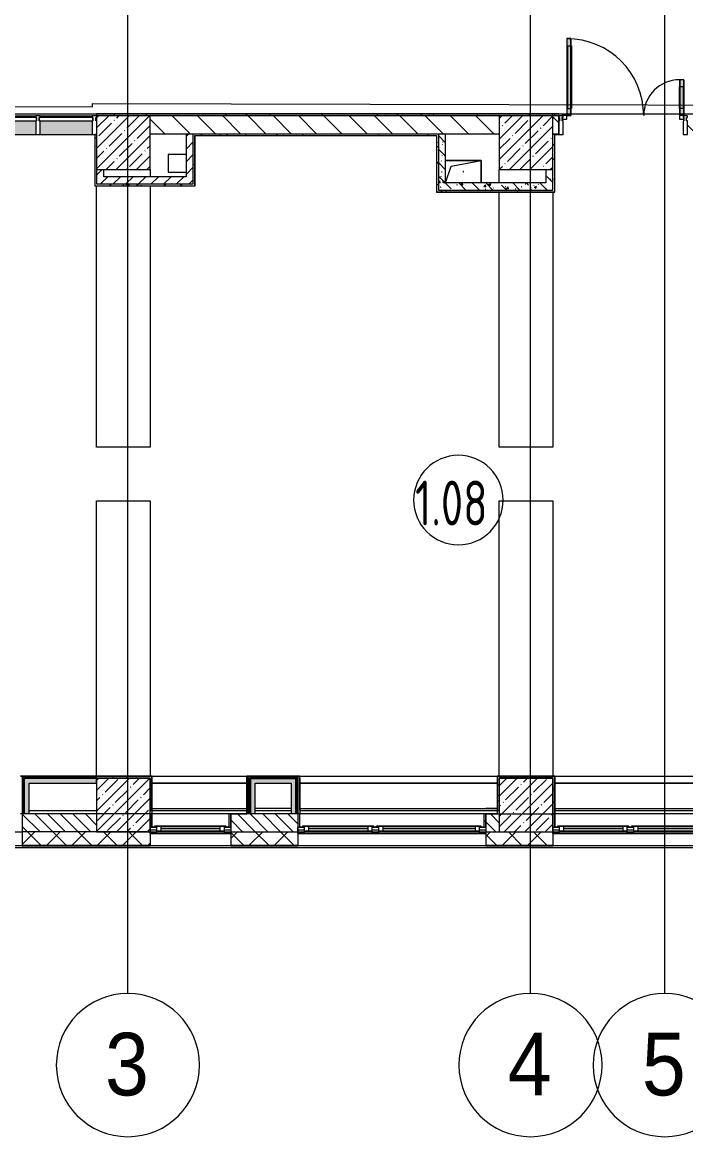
# Model space of a CAD drawing. Header units: millimetres. Extents: x -1113 to 415037, y -3642 to 354837.
# Drawn here: x 6895 to 14310, y -3642 to 8810 of the extents above; entities that cross this region are included whole.
import ezdxf

# ---------------------------------------------------------------- set-up
doc = ezdxf.new("R2010")
doc.units = ezdxf.units.MM
for name, color, linetype, lineweight in [('A-AREA-BNDY', 7, 'Continuous', 5), ('A-AREA-IDEN', 7, 'Continuous', 9), ('A-DETL-GENF', 7, 'Continuous', 9), ('A-FLOR', 7, 'Continuous', 9), ('A-GENM', 7, 'Continuous', 9), ('A-GLAZ', 7, 'Continuous', 9), ('A-GLAZ-1', 7, 'Continuous', 5), ('A-GLAZ-CURT', 7, 'Continuous', 9), ('A-GLAZ-CURT-2', 7, 'Continuous', 20), ('A-GLAZ-CWMG', 7, 'Continuous', 9), ('A-GLAZ-CWMG-1', 7, 'Continuous', 20), ('A-WALL', 7, 'Continuous', 5), ('I-WALL', 7, 'Continuous', 5), ('S-COLS', 7, 'Continuous', 9), ('S-COLS-1', 7, 'Continuous', 5), ('Оси', 7, 'Continuous', 9), ('Оси-1', 7, 'Continuous', 20)]:
    doc.layers.add(name, color=color, linetype=linetype, lineweight=lineweight)
for name, color, linetype, lineweight, true_color in [('A-DOOR-1', 7, 'Continuous', 5, 0xc0c0c0), ('A-WALL-1', 9, 'Continuous', 5, 0x808080), ('A-WALL-FNSH-1', 9, 'Continuous', 5, 0x808080)]:
    doc.layers.add(name, color=color, linetype=linetype, lineweight=lineweight, true_color=true_color)
doc.layers.add('A-FLOR-PATT-1', color=7, linetype='Continuous', lineweight=9, true_color=0xeef6ff, transparency=0.5)
doc.styles.add('Arial', font='arial.ttf', dxfattribs={"width": 0.9, "height": 700})
doc.styles.add('СПДС', font='ГОСТ тип А.ttf', dxfattribs={"width": 0.9})
pattern_1 = [(45, (64.7, -136.06), (-70.7107, 70.7107), [])]
pattern_2 = [(45, (64.7, -136.06), (-114.0493, 114.0493), []), (45, (178.75, -136.06), (-114.0493, 114.0493), [201.612, -40.322, 6.706, -33.617])]
pattern_3 = [(135, (64.7, -136.06), (-141.4214, -141.4214), [])]
pattern_4 = [(135, (64.7, -136.06), (-150.8683, -150.8683), [213.36, -35.56, 7.112, -35.56]), (135, (64.7, 14.71), (-150.8683, -150.8683), []), (50, (64.7, -136.06), (255.0577, -22.3145), [26.67, -293.37]), (355, (64.7, -136.06), (-49.3404, 267.479), [21.336, -234.696]), (100.451, (85.96, -137.92), (205.7195, 245.1636), [22.666, -249.326]), (46.184, (64.7, -64.94), (379.511, -58.86), [40.005, -440.055]), (96.636, (96.33, -69.85), (332.363, 346.399), [33.999, -373.989]), (351.184, (64.7, -64.94), (332.367, 346.395), [32.004, -352.044]), (21, (100.26, -82.72), (212.2602, -143.171), [26.67, -293.37]), (326, (100.26, -82.72), (86.5224, 257.8632), [21.336, -234.696]), (71.451, (117.95, -94.65), (298.784, 114.69), [22.666, -249.326]), (37.5, (64.7, -136.06), (4.32385, 118.3775), [6.706, -225.146, 6.706, -231.546, -235.585]), (37.5, (64.7, -136.06), (4.32385, 118.3775), [-470.103, 6.706, -228.879]), (7.5, (64.7, -136.06), (93.5476, 140.2533), [6.706, -129.134, 6.706, -219.812, -89.789]), (7.5, (64.7, -136.06), (93.5476, 140.2533), [-362.356, 6.706, -83.083]), (327.5, (-14.6, -136.06), (189.82734, -8.0202), [6.706, -82.194, 6.706, -270.662, -368.046]), (327.5, (-14.6, -136.06), (189.82734, -8.0202), [-366.268, 6.706, -361.34]), (317.5, (-50.16, -136.06), (207.3811, 35.5976), [6.706, -108.864, 6.706, -177.495, -261.366]), (317.5, (-50.16, -136.06), (207.3811, 35.5976), [-299.771, 6.706, -254.66])]
pattern_5 = [(0, (64.7, -136.06), (243.84, 60.96), [20.117, -162.763, 20.117, -162.763, -975.36]), (0, (64.7, -136.06), (243.84, 60.96), [-365.76, 20.117, -345.643, 20.117, -162.763, -426.72]), (0, (64.7, -136.06), (243.84, 60.96), [-914.4, 20.117, -101.803, 20.117, -284.683]), (120, (156.14, -105.58), (-174.7129, 180.69163), [20.117, -162.763, 20.117, -162.763, -975.36]), (120, (156.14, -105.58), (-174.7129, 180.69163), [-365.76, 20.117, -345.643, 20.117, -162.763, -426.72]), (120, (156.14, -105.58), (-174.7129, 180.69163), [-914.4, 20.117, -101.803, 20.117, -284.683]), (240, (186.62, 16.34), (-69.1271, -241.65163), [20.117, -162.763, 20.117, -162.763, -975.36]), (240, (186.62, 16.34), (-69.1271, -241.65163), [-365.76, 20.117, -345.643, 20.117, -162.763, -426.72]), (240, (186.62, 16.34), (-69.1271, -241.65163), [-914.4, 20.117, -101.803, 20.117, -284.683])]
pattern_6 = [(45, (64.7, -136.06), (-212.132, 212.132), []), (135, (64.7, -136.06), (-212.132, -212.132), [])]

# ---------------------------------------------------------------- blocks, each defined once
blk = doc.blocks.new('120_Окно_СКБ_1Ст - 120_Окно_СКБ_1Ст 900х2500_h_-22445987-Объем проектирования 1 этажа')
at = {"layer": 'A-GLAZ'}
for p, q in [((-450, -127), (-450, -57)), ((-450, -57), (-380, -57)), ((-380, -57), (-380, -127)), ((380, -87), (-380, -87)), ((-380, -87), (-380, -127)), ((-330, -137), (-330, -87)), ((330, -137), (330, -87)), ((380, -127), (380, -57)), ((380, -57), (450, -57)), ((380, -127), (380, -87)), ((450, -57), (450, -127)), ((-380, -127), (-450, -127)), ((-380, -127), (-400, -127)), ((-400, -127), (-400, -137)), ((-400, -137), (400, -137)), ((400, -137), (-400, -137)), ((450, -127), (380, -127)), ((400, -127), (380, -127)), ((400, -137), (400, -127))]:
    blk.add_line(p, q, dxfattribs=at)
at = {"layer": 'A-GLAZ-1'}
for p, q in [((450, -57), (-450, -57)), ((-330, -107), (330, -107)), ((330, -117), (-330, -117)), ((-430, -127), (-400, -127)), ((400, -127), (430, -127))]:
    blk.add_line(p, q, dxfattribs=at)
blk = doc.blocks.new('120_Окно_СКБ_2Ст - 120_Окно_СКБ_2Ст 2100х2500 _мал створка справа_-22445857-Объем проектирования 1 этажа')
at = {"layer": 'A-GLAZ'}
for p, q in [((-1050, -127), (-1050, -57)), ((-1050, -57), (-980, -57)), ((-980, -57), (-980, -127)), ((150, -87), (-980, -87)), ((-980, -87), (-980, -127)), ((-930, -137), (-930, -87)), ((100, -137), (100, -87)), ((150, -127), (150, -57)), ((150, -57), (220, -57)), ((150, -127), (150, -87)), ((220, -57), (220, -127)), ((980, -87), (220, -87)), ((220, -87), (220, -127)), ((270, -137), (270, -87)), ((930, -137), (930, -87)), ((980, -127), (980, -57)), ((980, -57), (1050, -57)), ((980, -127), (980, -87)), ((1050, -57), (1050, -127)), ((-980, -127), (-1050, -127)), ((-980, -127), (-1000, -127)), ((-1000, -127), (-1000, -137)), ((-1000, -137), (170, -137)), ((170, -137), (-1000, -137)), ((220, -127), (150, -127)), ((170, -127), (150, -127)), ((170, -137), (170, -127)), ((220, -127), (200, -127)), ((200, -127), (200, -137)), ((200, -137), (1000, -137)), ((1000, -137), (200, -137)), ((1050, -127), (980, -127)), ((1000, -127), (980, -127)), ((1000, -137), (1000, -127))]:
    blk.add_line(p, q, dxfattribs=at)
at = {"layer": 'A-GLAZ-1'}
for p, q in [((1050, -57), (-1050, -57)), ((-930, -107), (100, -107)), ((100, -117), (-930, -117)), ((270, -107), (930, -107)), ((930, -117), (270, -117)), ((-1030, -127), (-1000, -127)), ((170, -127), (200, -127)), ((1000, -127), (1030, -127))]:
    blk.add_line(p, q, dxfattribs=at)
blk = doc.blocks.new('120_Окно_СКБ_2Ст - 120_Окно_СКБ_2Ст 2100х2500 _мал створка справа_-V24-Объем проектирования 1 этажа')
at = {"layer": 'A-GLAZ'}
for p, q in [((-1050, -127), (-1050, -57)), ((-1050, -57), (-980, -57)), ((-980, -57), (-980, -127)), ((150, -87), (-980, -87)), ((-980, -87), (-980, -127)), ((-930, -137), (-930, -87)), ((100, -137), (100, -87)), ((150, -127), (150, -57)), ((150, -57), (220, -57)), ((150, -127), (150, -87)), ((220, -57), (220, -127)), ((980, -87), (220, -87)), ((220, -87), (220, -127)), ((270, -137), (270, -87)), ((930, -137), (930, -87)), ((980, -127), (980, -57)), ((980, -57), (1050, -57)), ((980, -127), (980, -87)), ((1050, -57), (1050, -127)), ((-980, -127), (-1050, -127)), ((-980, -127), (-1000, -127)), ((-1000, -127), (-1000, -137)), ((-1000, -137), (170, -137)), ((170, -137), (-1000, -137)), ((220, -127), (150, -127)), ((170, -127), (150, -127)), ((170, -137), (170, -127)), ((220, -127), (200, -127)), ((200, -127), (200, -137)), ((200, -137), (1000, -137)), ((1000, -137), (200, -137)), ((1050, -127), (980, -127)), ((1000, -127), (980, -127)), ((1000, -137), (1000, -127))]:
    blk.add_line(p, q, dxfattribs=at)
at = {"layer": 'A-GLAZ-1'}
for p, q in [((1050, -57), (-1050, -57)), ((-930, -107), (100, -107)), ((100, -117), (-930, -117)), ((270, -107), (930, -107)), ((930, -117), (270, -117)), ((-1030, -127), (-1000, -127)), ((170, -127), (200, -127)), ((1000, -127), (1030, -127))]:
    blk.add_line(p, q, dxfattribs=at)
blk = doc.blocks.new('BSC_Колонна _Прямоугольная - 600х600-V165-Объем проектирования 1 этажа')
at = {"layer": 'S-COLS-1'}
h = blk.add_hatch(dxfattribs=at)
h.set_pattern_fill('FP_158', color=256, style=0, pattern_type=2)
h.set_pattern_definition([(45, (-7960, -7600), (-114.0493, 114.0493), []), (45, (-7845.95, -7600), (-114.0493, 114.0493), [201.613, -40.323, 6.706, -33.617])])
h.paths.add_polyline_path([(300, -300), (300, 300), (-300, 300), (-300, -300), (88, -300)])
for p, q in [((300, 300), (-300, 300)), ((-300, 300), (-300, -300)), ((300, -300), (300, 300)), ((-300, -300), (300, -300))]:
    blk.add_line(p, q, dxfattribs=at)
blk = doc.blocks.new('GM_Отверстие прямоугольное _в плите_ - Отверстие-V174-Объем проектирования 1 этажа')
at = {"layer": 'A-GENM'}
for p, q in [((-200, 125), (200, 125)), ((200, 125), (-200, 125)), ((-138, 62), (200, 125)), ((200, 125), (200, -125)), ((200, -125), (200, 125)), ((-200, -125), (-138, 62))]:
    blk.add_line(p, q, dxfattribs=at)
for start, end in [(360, 180), (180, 360)]:
    blk.add_arc((0, 0), 2.5, start, end, dxfattribs=at)
blk = doc.blocks.new('BSC_Колонна _Прямоугольная - 600х600-20441433-Объем проектирования 1 этажа')
at = {"layer": 'S-COLS-1'}
h = blk.add_hatch(dxfattribs=at)
h.set_pattern_fill('FP_175', color=256, style=0, pattern_type=2)
h.set_pattern_definition([(45, (-12460, -7600), (-114.0493, 114.0493), []), (45, (-12345.95, -7600), (-114.0493, 114.0493), [201.612, -40.322, 6.706, -33.617])])
h.paths.add_polyline_path([(300, -300), (300, 300), (-300, 300), (-300, -300)])
for p, q in [((300, 300), (-300, 300)), ((-300, 300), (-300, -300)), ((300, -300), (300, 300)), ((-300, -300), (300, -300))]:
    blk.add_line(p, q, dxfattribs=at)
blk = doc.blocks.new('Системная панель - Стекло - 40мм-31924845-Объем проектирования 1 этажа')
at = {"layer": 'A-GLAZ-CURT-2'}
for p, q in [((300, 40), (-300, 40)), ((-300, 40), (-300, 0)), ((-300, 0), (300, 0)), ((300, 0), (300, 40))]:
    blk.add_line(p, q, dxfattribs=at)
blk = doc.blocks.new('Прямоугольный импост - Импост структурный с накладкой - 190мм-31923628-Объем проектирования 1 этажа')
at = {"layer": 'A-GLAZ-CWMG'}
for points in [[(7610, 7883), (7610, 7900), (7030, 7900), (7030, 7883)], [(7610, 7693), (7610, 7843), (7030, 7843), (7030, 7693)]]:
    blk.add_hatch(color=256, dxfattribs=at).paths.add_polyline_path(points)
for p, q in [((7030, 7900), (7610, 7900)), ((7030, 7693), (7610, 7693))]:
    blk.add_line(p, q, dxfattribs=at)
blk = doc.blocks.new('Прямоугольный импост - Импост структурный с накладкой - 190мм-32633541-Объем проектирования 1 этажа')
at = {"layer": 'A-GLAZ-CWMG-1'}
for p, q in [((0, 17), (-50, 17)), ((-50, 17), (-50, 0)), ((-50, 0), (-40, 0)), ((-40, 0), (-40, -40)), ((-10, -40), (-10, 0)), ((-10, 0), (0, 0)), ((-40, -40), (-50, -40)), ((-50, -40), (-50, -190)), ((0, -40), (-10, -40)), ((-50, -190), (0, -190))]:
    blk.add_line(p, q, dxfattribs=at)
blk = doc.blocks.new('Системная панель - Стекло - 40мм-31924851-Объем проектирования 1 этажа')
at = {"layer": 'A-GLAZ-CURT-2'}
for p, q in [((297.5, 40), (-297.5, 40)), ((-297.5, 40), (-297.5, 0)), ((-297.5, 0), (297.5, 0)), ((297.5, 0), (297.5, 40))]:
    blk.add_line(p, q, dxfattribs=at)
blk = doc.blocks.new('Прямоугольный импост - Импост структурный с накладкой - 190мм-31923825-Объем проектирования 1 этажа')
at = {"layer": 'A-GLAZ-CWMG'}
for points in [[(6405, 7883), (6980, 7883), (6980, 7900), (6405, 7900)], [(6810, 7693), (6980, 7693), (6980, 7843), (6405, 7843), (6405, 7693)]]:
    blk.add_hatch(color=256, dxfattribs=at).paths.add_polyline_path(points)
for p, q in [((6405, 7900), (6980, 7900)), ((6405, 7693), (6980, 7693))]:
    blk.add_line(p, q, dxfattribs=at)
blk = doc.blocks.new('Прямоугольный импост - Импост структурный с накладкой - 190мм-31924844-Объем проектирования 1 этажа')
at = {"layer": 'A-GLAZ-CWMG-1'}
for p, q in [((-25, 0), (-25, 17)), ((-25, 17), (25, 17)), ((-15, 0), (-25, 0)), ((-15, -40), (-15, 0)), ((25, 0), (15, 0)), ((15, 0), (15, -40)), ((25, 17), (25, 0)), ((-25, -190), (-25, -40)), ((-25, -40), (-15, -40)), ((15, -40), (25, -40)), ((25, -40), (25, -190)), ((25, -190), (-25, -190))]:
    blk.add_line(p, q, dxfattribs=at)
blk = doc.blocks.new('Прямоугольный импост - Импост структурный с накладкой - 190мм-32633035-Объем проектирования 1 этажа')
at = {"layer": 'A-GLAZ-CWMG-1'}
for p, q in [((-50, 40), (-50, 190)), ((-50, 190), (0, 190)), ((0, 190), (0, 40)), ((-40, 40), (-50, 40)), ((-50, -17), (-50, 0)), ((-50, 0), (-40, 0)), ((-40, 0), (-40, 40)), ((-10, 40), (-10, 0)), ((0, 40), (-10, 40)), ((-10, 0), (0, 0)), ((0, 0), (0, -17)), ((0, -17), (-50, -17))]:
    blk.add_line(p, q, dxfattribs=at)
blk = doc.blocks.new('Дверь_Витражная_остекление_ - ВВ-6 остекление-32633143-Объем проектирования 1 этажа')
at = {"layer": 'A-DETL-GENF'}
for p, q in [((-630, 880), (-585, 880)), ((-630, 880), (-630, 20)), ((-585, 880), (-630, 880)), ((-630, 880), (-630, 20)), ((-585, 880), (-585, 20)), ((-585, 20), (-585, 880)), ((-630, 800), (-585, 800)), ((-620, 800), (-620, 100)), ((-576, 800), (-576, 100)), ((680, 420), (635, 420)), ((635, 420), (635, 20)), ((680, 420), (635, 420)), ((635, 420), (635, 20)), ((680, 420), (680, 20)), ((680, 20), (680, 420)), ((626, 340), (626, 100)), ((680, 340), (635, 340)), ((670, 340), (670, 100)), ((-630, 100), (-585, 100)), ((-585, 20), (-630, 20)), ((-630, 20), (-585, 20)), ((680, 100), (635, 100))]:
    blk.add_line(p, q, dxfattribs=at)
at = {"layer": 'A-DOOR-1'}
for p, q in [((-630, 880), (-630, 20)), ((630, 420), (630, 20)), ((-630, 20), (-680, 20)), ((-680, 20), (-680, -20)), ((-630, -20), (-630, 20)), ((680, 20), (630, 20)), ((630, 20), (630, -20)), ((680, -20), (680, 20)), ((-680, -20), (-630, -20)), ((630, -20), (680, -20))]:
    blk.add_line(p, q, dxfattribs=at)
for centre, radius, start, end in [((-630, 20), 860, 360, 90), ((630, 20), 400, 90, 180)]:
    blk.add_arc(centre, radius, start, end, dxfattribs=at)
blk = doc.blocks.new('Прямоугольный импост - Импост структурный с накладкой - 190мм-33226183-Объем проектирования 1 этажа')
at = {"layer": 'A-GLAZ-CWMG-1'}
for p, q in [((0, 190), (-50, 190)), ((-50, 190), (-50, 40)), ((0, 40), (0, 190)), ((-50, 40), (-40, 40)), ((-40, 0), (-50, 0)), ((-50, 0), (-50, -17)), ((-40, 40), (-40, 0)), ((-10, 0), (-10, 40)), ((-10, 40), (0, 40)), ((0, 0), (-10, 0)), ((0, -17), (0, 0)), ((-50, -17), (0, -17))]:
    blk.add_line(p, q, dxfattribs=at)
blk = doc.blocks.new('Зашивка приборов отопления18 - Зашивка приборов отопления-33281779-Объем проектирования 1 этажа')
at = {"layer": 'A-WALL'}
for p, q in [((12140, 520), (9930, 520)), ((12140, 445), (9930, 445)), ((9930, 445), (12140, 445)), ((12140, 105), (12140, 141)), ((9930, 105), (12140, 105))]:
    blk.add_line(p, q, dxfattribs=at)
blk = doc.blocks.new('Зашивка приборов отопления16 - Зашивка приборов отопления-33282046-Объем проектирования 1 этажа')
at = {"layer": 'A-WALL'}
for p, q in [((10970, 520), (9910, 520)), ((10970, 445), (9910, 445)), ((9910, 445), (10970, 445)), ((9910, 150), (9910, 105)), ((9910, 105), (10970, 105))]:
    blk.add_line(p, q, dxfattribs=at)
blk = doc.blocks.new('Зашивка приборов отопления19 - Зашивка приборов отопления-33282289-Объем проектирования 1 этажа')
at = {"layer": 'A-WALL'}
for p, q in [((12120, 520), (10060, 520)), ((10060, 445), (12120, 445)), ((12120, 445), (10061, 445)), ((10061, 445), (10061, 105)), ((10061, 105), (12120, 105))]:
    blk.add_line(p, q, dxfattribs=at)
blk = doc.blocks.new('Ось сетки - D8-29747960-Объем проектирования 1 этажа')
at = {"layer": 'Оси-1'}
for start, end in [(360, 180), (180, 360)]:
    blk.add_arc((0, 0), 4, start, end, dxfattribs=at)
blk = doc.blocks.new('Марка_Помещения - Номер-25198446-Объем проектирования 1 этажа')
at = {"layer": 'A-AREA-IDEN'}
for start, end in [(360, 180), (180, 360)]:
    blk.add_arc((0, 0), 2.5, start, end, dxfattribs=at)

msp = doc.modelspace()

# ---------------------------------------------------------------- hatches: boundary and pattern name
at = {"layer": 'A-FLOR-PATT-1'}
h = msp.add_hatch(color=256, dxfattribs=at)
h.paths.add_polyline_path([(12980, 7784), (13025, 7784), (13025, 8627), (12980, 8627), (12980, 8277)])
h.paths.add_polyline_path([(14245, 7784), (14290, 7784), (14290, 8167), (14245, 8167), (14245, 7807)])
h.paths.add_polyline_path([(6430, 7784), (6430, 8677), (6385, 8677), (6385, 7784)])
h.paths.add_polyline_path([(4610, 7784), (4655, 7784), (4655, 8657), (4610, 8657), (4610, 7836)])
h.paths.add_polyline_path([(20125, 8914), (20125, 8949), (19268, 8949), (19268, 8945), (20118, 8945), (20118, 8914)])
h.paths.add_polyline_path([(20118, 10679), (20125, 10679), (20125, 10714), (20118, 10714)])
h = msp.add_hatch(color=256, dxfattribs=at)
h.paths.add_polyline_path([(4655, 7757), (4655, 7784), (4610, 7784), (4610, 7764), (4620, 7764), (4620, 7757)])
h.paths.add_polyline_path([(14245, 7767), (14290, 7767), (14290, 7784), (14245, 7784)])
h.paths.add_polyline_path([(12980, 7767), (13025, 7767), (13025, 7784), (12980, 7784)])
at = {"layer": 'A-WALL'}
h = msp.add_hatch(dxfattribs=at)
h.set_pattern_fill('FP_2', color=256, style=0, pattern_type=2)
h.set_pattern_definition([(135, (64.7, -136.06), (-70.71068, -70.71068), [])])
h.paths.add_polyline_path([(7725, -236), (7725, -36), (6895, -36), (6895, -236)])
h.paths.add_polyline_path([(19425, -236), (20775, -236), (20775, -36), (19425, -36), (19425, -216)])
h.paths.add_polyline_path([(14925, -236), (15675, -236), (15675, -36), (14925, -36), (14925, -216)])
h.paths.add_polyline_path([(16575, -236), (16725, -236), (16725, -36), (16575, -36), (16575, -234)])
h.paths.add_polyline_path([(21675, -236), (21975, -236), (21975, -36), (21675, -36), (21675, -216)])
h.paths.add_polyline_path([(9975, -236), (9975, -36), (9224, -36), (9224, -236), (9424, -236)])
h.paths.add_polyline_path([(22575, -236), (22700, -236), (22700, -36), (22575, -36), (22575, -216)])
h.paths.add_polyline_path([(12120, -236), (12225, -236), (12225, -36), (12075, -36), (12075, -236)])
h.paths.add_polyline_path([(27375, -236), (28374, -236), (28374, -36), (27375, -36), (27375, -216)])
h.paths.add_polyline_path([(26475, -236), (26475, -36), (26225, -36), (26225, -236)])
h.paths.add_polyline_path([(25500, -236), (25625, -236), (25625, -36), (25500, -36), (25500, -216)])
h = msp.add_hatch(dxfattribs=at)
h.set_pattern_fill('FP_24', color=256, style=0, pattern_type=2)
h.set_pattern_definition([(45, (64.7, -136.06), (-141.42136, 141.42136), []), (135, (64.7, -136.06), (-141.42136, -141.42136), [])])
h.paths.add_polyline_path([(75757, -386), (75765, -386), (75765, -236), (74045, -236), (74045, -386), (75545, -386)])
h.paths.add_polyline_path([(70725, -386), (70725, -236), (67125, -236), (67125, -386), (69886, -386)])
h.paths.add_polyline_path([(72301, -386), (72345, -386), (72345, -236), (71625, -238), (71625, -386), (72145, -386)])
h.paths.add_polyline_path([(65225, -386), (66225, -386), (66225, -236), (65225, -236), (65225, -254)])
h.paths.add_polyline_path([(63775, -386), (64325, -386), (64325, -236), (63775, -236), (63775, -257)])
h.paths.add_polyline_path([(60975, -386), (61675, -386), (61675, -236), (60975, -236), (60975, -264)])
h.paths.add_polyline_path([(60075, -386), (60075, -236), (59325, -236), (59325, -386)])
h.paths.add_polyline_path([(57225, -386), (57225, -236), (56475, -236), (56475, -386)])
h.paths.add_polyline_path([(53375, -386), (53375, -236), (51936, -236), (51936, -386)])
h.paths.add_polyline_path([(49836, -386), (49836, -236), (49125, -236), (49125, -386), (49255, -386)])
h.paths.add_polyline_path([(48225, -386), (48225, -236), (47475, -236), (47475, -386)])
h.paths.add_polyline_path([(44375, -386), (44375, -236), (42802, -236), (42802, -386)])
h.paths.add_polyline_path([(38940, -386), (39105, -386), (39105, -236), (38055, -236), (38055, -386)])
h.paths.add_polyline_path([(40702, -386), (40702, -236), (40005, -236), (40005, -386)])
h.paths.add_polyline_path([(36877, -386), (37155, -386), (37155, -236), (36035, -236), (36035, -386)])
h.paths.add_polyline_path([(33935, -386), (33935, -236), (33075, -236), (33075, -386)])
h.paths.add_polyline_path([(30275, -386), (30275, -236), (29274, -236), (29274, -386)])
h.paths.add_polyline_path([(28374, -386), (28374, -236), (27375, -236), (27375, -386)])
h.paths.add_polyline_path([(26475, -386), (26475, -236), (25500, -236), (25500, -386)])
h.paths.add_polyline_path([(22700, -386), (22700, -236), (21675, -236), (21675, -386)])
h.paths.add_polyline_path([(19425, -386), (20775, -386), (20775, -236), (19425, -236), (19425, -368)])
h.paths.add_polyline_path([(17325, -386), (17325, -236), (16575, -236), (16575, -386)])
h.paths.add_polyline_path([(14925, -386), (15675, -386), (15675, -236), (14925, -236), (14925, -379)])
h.paths.add_polyline_path([(12120, -386), (12825, -384), (12825, -236), (12075, -236), (12075, -386)])
h.paths.add_polyline_path([(7994, -386), (8324, -386), (8324, -236), (6895, -236), (6895, -386), (7725, -386)])
h.paths.add_polyline_path([(9224, -386), (9975, -386), (9975, -236), (9224, -236), (9224, -254)])
h.paths.add_polyline_path([(175, -386), (3795, -386), (3795, -236), (-195, -236), (-195, -386), (-45, -386)])
at = {"layer": 'I-WALL'}
h = msp.add_hatch(dxfattribs=at)
h.set_pattern_fill('FP_191', color=256, style=0, pattern_type=2)
h.set_pattern_definition(pattern_5)
h.paths.add_polyline_path([(12825, 7764), (12825, 7784), (7725, 7784), (7725, 7764), (12325, 7764)])
h = msp.add_hatch(dxfattribs=at)
h.set_pattern_fill('FP_23', color=256, style=0, pattern_type=2)
h.set_pattern_definition(pattern_3)
h.paths.add_polyline_path([(8805, 7564), (12225, 7564), (12225, 7764), (8325, 7764), (8325, 7564), (8784, 7564)])
h = msp.add_hatch(dxfattribs=at)
h.set_pattern_fill('FP_23', color=256, style=0, pattern_type=2)
h.set_pattern_definition(pattern_3)
h.paths.add_polyline_path([(16195, 7564), (16725, 7564), (16725, 7764), (15895, 7764), (15895, 7564), (16175, 7564)])
h.paths.add_polyline_path([(14615, 7564), (14795, 7564), (14795, 7764), (14330, 7764), (14330, 7564), (14595, 7564)])
h.paths.add_polyline_path([(12890, 7564), (12890, 7764), (12825, 7764), (12825, 7564), (12845, 7564)])
h = msp.add_hatch(dxfattribs=at)
h.set_pattern_fill('FP_191', color=256, style=0, pattern_type=2)
h.set_pattern_definition(pattern_5)
h.paths.add_polyline_path([(7705, 7004), (7725, 7004), (7725, 7557), (7705, 7557), (7705, 7004)])
h = msp.add_hatch(dxfattribs=at)
h.set_pattern_fill('FP_22', color=256, style=0, pattern_type=2)
h.set_pattern_definition(pattern_1)
h.paths.add_polyline_path([(8805, 7004), (8805, 7564), (8725, 7564), (8725, 7004)])
h = msp.add_hatch(dxfattribs=at)
h.set_pattern_fill('FP_191', color=256, style=0, pattern_type=2)
h.set_pattern_definition(pattern_5)
h.paths.add_polyline_path([(11545, 7564), (11525, 7544), (11545, 7544)])
h.paths.add_polyline_path([(10057, 7544), (11525, 7545), (11545, 7564), (8805, 7564), (8805, 7544), (8962, 7544)])
h = msp.add_hatch(dxfattribs=at)
h.set_pattern_fill('FP_191', color=256, style=0, pattern_type=2)
h.set_pattern_definition(pattern_5)
h.paths.add_polyline_path([(8805, 6984), (8825, 6984), (8825, 7543), (8805, 7543), (8805, 6997)])
h = msp.add_hatch(dxfattribs=at)
h.set_pattern_fill('FP_191', color=256, style=0, pattern_type=2)
h.set_pattern_definition(pattern_5)
h.paths.add_polyline_path([(11525, 6914), (11545, 6914), (11545, 7544), (11525, 7544), (11525, 6934)])
h = msp.add_hatch(dxfattribs=at)
h.set_pattern_fill('FP_41', color=256, style=0, pattern_type=2)
h.set_pattern_definition(pattern_4)
h.paths.add_polyline_path([(11625, 7014), (11625, 7564), (11545, 7564), (11545, 7014)])
h = msp.add_hatch(dxfattribs=at)
h.set_pattern_fill('FP_191', color=256, style=0, pattern_type=2)
h.set_pattern_definition(pattern_5)
h.paths.add_polyline_path([(12845, 6934), (12845, 7557), (12825, 7557), (12825, 6934), (12833, 6934)])
h = msp.add_hatch(dxfattribs=at)
h.set_pattern_fill('FP_22', color=256, style=0, pattern_type=2)
h.set_pattern_definition(pattern_1)
h.paths.add_polyline_path([(7725, 7084), (7805, 7084), (7805, 7164), (7725, 7164), (7725, 7134)])
h = msp.add_hatch(dxfattribs=at)
h.set_pattern_fill('FP_41', color=256, style=0, pattern_type=2)
h.set_pattern_definition(pattern_4)
h.paths.add_polyline_path([(12745, 6934), (12825, 6934), (12825, 7164), (12745, 7164), (12745, 7014)])
h = msp.add_hatch(dxfattribs=at)
h.set_pattern_fill('FP_191', color=256, style=0, pattern_type=2)
h.set_pattern_definition(pattern_5)
h.paths.add_polyline_path([(8725, 6984), (8805, 6984), (8805, 7004), (7705, 7004), (7705, 6984), (8621, 6984)])
h = msp.add_hatch(dxfattribs=at)
h.set_pattern_fill('FP_22', color=256, style=0, pattern_type=2)
h.set_pattern_definition(pattern_1)
h.paths.add_polyline_path([(8635, 7004), (8725, 7004), (8725, 7084), (7725, 7084), (7725, 7004), (8634, 7004)])
h = msp.add_hatch(dxfattribs=at)
h.set_pattern_fill('FP_41', color=256, style=0, pattern_type=2)
h.set_pattern_definition(pattern_4)
h.paths.add_polyline_path([(12745, 6934), (12745, 7014), (11545, 7014), (11545, 6934), (12269, 6934)])
h = msp.add_hatch(dxfattribs=at)
h.set_pattern_fill('FP_191', color=256, style=0, pattern_type=2)
h.set_pattern_definition(pattern_5)
h.paths.add_polyline_path([(12745, 6914), (12845, 6914), (12845, 6934), (11545, 6934), (11545, 6914), (12273, 6914)])
h = msp.add_hatch(dxfattribs=at)
h.set_pattern_fill('FP_191', color=256, style=0, pattern_type=2)
h.set_pattern_definition(pattern_5)
h.paths.add_polyline_path([(6875, -36), (6895, -36), (6895, 384), (6875, 384), (6875, -31)])
h = msp.add_hatch(dxfattribs=at)
h.set_pattern_fill('FP_191', color=256, style=0, pattern_type=2)
h.set_pattern_definition(pattern_5)
h.paths.add_polyline_path([(8344, 364), (8344, 384), (6895, 384), (6895, 364), (8325, 364)])
h = msp.add_hatch(dxfattribs=at)
h.set_pattern_fill('FP_191', color=256, style=0, pattern_type=2)
h.set_pattern_definition(pattern_5)
h.paths.add_polyline_path([(9449, 364), (9995, 364), (9995, 384), (9404, 384), (9404, 364), (9424, 364)])
h = msp.add_hatch(dxfattribs=at)
h.set_pattern_fill('FP_191', color=256, style=0, pattern_type=2)
h.set_pattern_definition(pattern_5)
h.paths.add_polyline_path([(12205, 5), (12225, 5), (12225, 384), (12205, 384), (12205, 24)])
h = msp.add_hatch(dxfattribs=at)
h.set_pattern_fill('FP_191', color=256, style=0, pattern_type=2)
h.set_pattern_definition(pattern_5)
h.paths.add_polyline_path([(12225, 364), (12845, 364), (12843, 384), (12225, 384)])
h = msp.add_hatch(dxfattribs=at)
h.set_pattern_fill('FP_192', color=256, style=0, pattern_type=2)
h.set_pattern_definition(pattern_6)
h.paths.add_polyline_path([(6895, -36), (6907, -36), (6907, 364), (6895, 364), (6895, -16)])
h = msp.add_hatch(dxfattribs=at)
h.set_pattern_fill('FP_192', color=256, style=0, pattern_type=2)
h.set_pattern_definition(pattern_6)
h.paths.add_polyline_path([(6907, -36), (6920, -36), (6920, 364), (6907, 364), (6907, -16)])
h = msp.add_hatch(dxfattribs=at)
h.set_pattern_fill('FP_192', color=256, style=0, pattern_type=2)
h.set_pattern_definition(pattern_6)
h.paths.add_polyline_path([(6977, 359), (7725, 359), (7725, 364), (6920, 364), (6920, 359), (6970, 359)])
for points in [[(6963, -36), (6970, -36), (6970, 359), (6920, 359), (6920, -36)], [(7725, 309), (7725, 359), (6970, 359), (6970, 309)], [(9499, 309), (9900, 309), (9900, 359), (9449, 359), (9449, 309)], [(9499, -36), (9499, 309), (9449, 309), (9449, -36)], [(9950, -36), (9950, 359), (9900, 359), (9900, -36)]]:
    msp.add_hatch(color=256, dxfattribs=at).paths.add_polyline_path(points)
h = msp.add_hatch(dxfattribs=at)
h.set_pattern_fill('FP_191', color=256, style=0, pattern_type=2)
h.set_pattern_definition(pattern_5)
h.paths.add_polyline_path([(8325, 14), (8344, 14), (8344, 364), (8325, 364), (8325, 24)])
h = msp.add_hatch(dxfattribs=at)
h.set_pattern_fill('FP_191', color=256, style=0, pattern_type=2)
h.set_pattern_definition(pattern_5)
h.paths.add_polyline_path([(9424, -36), (9424, 364), (9404, 364), (9405, -35)])
h = msp.add_hatch(dxfattribs=at)
h.set_pattern_fill('FP_192', color=256, style=0, pattern_type=2)
h.set_pattern_definition(pattern_6)
h.paths.add_polyline_path([(9424, -36), (9437, -35), (9437, 364), (9424, 364), (9424, -35)])
h = msp.add_hatch(dxfattribs=at)
h.set_pattern_fill('FP_192', color=256, style=0, pattern_type=2)
h.set_pattern_definition(pattern_6)
h.paths.add_polyline_path([(9950, 359), (9950, 364), (9437, 364), (9437, 359), (9900, 359)])
h = msp.add_hatch(dxfattribs=at)
h.set_pattern_fill('FP_192', color=256, style=0, pattern_type=2)
h.set_pattern_definition(pattern_6)
h.paths.add_polyline_path([(9449, -36), (9449, 359), (9437, 359), (9437, -36)])
h = msp.add_hatch(dxfattribs=at)
h.set_pattern_fill('FP_192', color=256, style=0, pattern_type=2)
h.set_pattern_definition(pattern_6)
h.paths.add_polyline_path([(9962, -36), (9962, 364), (9950, 364), (9950, -36)])
h = msp.add_hatch(dxfattribs=at)
h.set_pattern_fill('FP_192', color=256, style=0, pattern_type=2)
h.set_pattern_definition(pattern_6)
h.paths.add_polyline_path([(9975, -36), (9975, 364), (9962, 364), (9962, -36)])
h = msp.add_hatch(dxfattribs=at)
h.set_pattern_fill('FP_191', color=256, style=0, pattern_type=2)
h.set_pattern_definition(pattern_5)
h.paths.add_polyline_path([(9995, -36), (9995, 364), (9975, 364), (9975, -36)])
h = msp.add_hatch(dxfattribs=at)
h.set_pattern_fill('FP_191', color=256, style=0, pattern_type=2)
h.set_pattern_definition(pattern_5)
h.paths.add_polyline_path([(12841, -36), (12845, -36), (12843, 364), (12825, 364), (12825, -36)])
h = msp.add_hatch(dxfattribs=at)
h.set_pattern_fill('FP_191', color=256, style=0, pattern_type=2)
h.set_pattern_definition(pattern_5)
h.paths.add_polyline_path([(8344, -184), (8344, -36), (8325, -36), (8325, -184)])
h = msp.add_hatch(dxfattribs=at)
h.set_pattern_fill('FP_191', color=256, style=0, pattern_type=2)
h.set_pattern_definition(pattern_5)
h.paths.add_polyline_path([(9995, -184), (9995, -36), (9975, -36), (9975, -184)])
h = msp.add_hatch(dxfattribs=at)
h.set_pattern_fill('FP_191', color=256, style=0, pattern_type=2)
h.set_pattern_definition(pattern_5)
h.paths.add_polyline_path([(12075, -184), (12075, -36), (12055, -36), (12055, -184)])
h = msp.add_hatch(dxfattribs=at)
h.set_pattern_fill('FP_191', color=256, style=0, pattern_type=2)
h.set_pattern_definition(pattern_5)
h.paths.add_polyline_path([(12828, -184), (12845, -184), (12845, -36), (12825, -36), (12825, -184)])
at = {"layer": 'S-COLS-1'}
h = msp.add_hatch(dxfattribs=at)
h.set_pattern_fill('FP_1', color=256, style=0, pattern_type=2)
h.set_pattern_definition(pattern_2)
h.paths.add_polyline_path([(8325, -236), (8325, 364), (7725, 364), (7725, -236), (7994, -236)])
h = msp.add_hatch(dxfattribs=at)
h.set_pattern_fill('FP_1', color=256, style=0, pattern_type=2)
h.set_pattern_definition(pattern_2)
h.paths.add_polyline_path([(12825, -236), (12825, 364), (12225, 364), (12225, -236), (12636, -236)])

# ---------------------------------------------------------------- linework, layer by layer
at = {"layer": 'A-AREA-BNDY', "flags": 128}
msp.add_lwpolyline([(571, 10598), (567, 8798), (568, 8798), (567, 8519), (1312, 8517), (1311, 7917), (3750, 7912), (3749, 7874), (3792, 7874), (7679, 7864), (7680, 7902), (20090, 7873), (20097, 10821)], dxfattribs=at)
at = {"layer": 'A-FLOR'}
for p, q in [((15805, 7784), (3058, 7784)), ((12845, 7764), (12845, 7784)), ((6070, 7557), (7675, 7557)), ((7705, 7557), (7705, 6984)), ((8825, 7544), (11524, 7544)), ((8825, 7334), (8825, 7543)), ((11525, 7544), (11525, 6914)), ((12845, 6914), (12845, 7564)), ((8725, 7334), (8525, 7334)), ((8525, 7334), (8525, 7134)), ((8825, 6984), (8825, 7333)), ((7805, 7164), (8325, 7164)), ((8325, 7164), (8325, 7084)), ((8525, 7134), (8725, 7134)), ((12225, 7014), (12225, 7164)), ((12225, 7164), (12745, 7164)), ((7705, 6984), (8825, 6984)), ((7725, 4064), (7725, 6984)), ((8325, 6984), (8325, 4064)), ((11525, 6914), (12845, 6914)), ((12225, 4064), (12225, 6914)), ((12825, 6914), (12825, 4064)), ((8325, 4064), (7725, 4064)), ((12825, 4064), (12225, 4064)), ((7725, 384), (7725, 3464)), ((7725, 3464), (8325, 3464)), ((8325, 3464), (8325, 384)), ((12225, 384), (12225, 3464)), ((12225, 3464), (12825, 3464)), ((12825, 3464), (12825, 384)), ((8344, 384), (6875, 384)), ((12843, 384), (12205, 384)), ((9404, 309), (8344, 309)), ((12205, 309), (9995, 309)), ((12845, 4), (12845, 309)), ((14905, 309), (12845, 309)), ((8344, 24), (9404, 24)), ((9900, 24), (9499, 24)), ((9995, 24), (12205, 24)), ((12845, 24), (14905, 24))]:
    msp.add_line(p, q, dxfattribs=at)
at = {"layer": 'A-WALL'}
for p, q in [((8825, 7543), (8825, 7544)), ((11524, 7544), (11525, 7544)), ((8825, 7334), (8825, 7333)), ((6907, -36), (6907, 371)), ((7725, 371), (6907, 371)), ((6920, -36), (6920, 359)), ((7725, 359), (6920, 359)), ((9404, -36), (9404, 364)), ((9437, 371), (9962, 371)), ((9437, -36), (9437, 371)), ((9449, 359), (9950, 359)), ((9449, -36), (9449, 359)), ((9950, 359), (9950, -36)), ((9962, 371), (9962, -36)), ((9996, 364), (9995, 364)), ((9995, 364), (9995, -36)), ((9224, -36), (9404, -36)), ((8324, -236), (6895, -236)), ((8325, -236), (15675, -236)), ((72345, -416), (-225, -416)), ((6895, -394), (3795, -394)), ((6895, -386), (8324, -386)), ((6895, -389), (8324, -389)), ((9224, -394), (8324, -394)), ((9224, -386), (9975, -386)), ((9224, -389), (9975, -389)), ((12075, -394), (9975, -394)), ((12075, -386), (12825, -386)), ((12075, -389), (12825, -389)), ((14925, -394), (12825, -394))]:
    msp.add_line(p, q, dxfattribs=at)
at = {"layer": 'A-WALL-1'}
for p, q in [((7725, 7784), (7725, 7764)), ((12225, 7764), (8325, 7764)), ((12825, 7764), (12825, 7784)), ((12890, 7764), (12825, 7764)), ((12890, 7564), (12890, 7764)), ((7725, 7557), (7705, 7557)), ((8325, 7564), (12225, 7564)), ((8725, 7564), (8725, 7084)), ((8805, 7004), (8805, 7564)), ((11545, 7564), (11545, 6934)), ((11625, 7014), (11625, 7564)), ((12825, 7564), (12890, 7564)), ((12845, 7557), (12825, 7557)), ((7725, 7164), (7725, 7004)), ((7805, 7084), (7805, 7164)), ((12745, 7164), (12745, 7014)), ((12825, 6934), (12825, 7164)), ((7725, 7004), (8805, 7004)), ((8725, 7084), (7805, 7084)), ((12745, 7014), (11625, 7014)), ((11545, 6934), (12825, 6934)), ((6895, 384), (6895, -386)), ((7725, 309), (7725, 384)), ((8344, 14), (8344, 384)), ((9995, 384), (9404, 384)), ((9424, -36), (9424, 384)), ((9975, 384), (9975, -386)), ((9996, 364), (9996, 384)), ((12845, 384), (12843, 384)), ((6895, 364), (8324, 364)), ((6970, -36), (6970, 309)), ((6970, 309), (7725, 309)), ((8324, 364), (8324, 14)), ((9424, 364), (9975, 364)), ((9499, 309), (9900, 309)), ((9499, -36), (9499, 309)), ((9900, 309), (9900, -36)), ((12225, 5), (12225, 364)), ((12225, 364), (12825, 364)), ((12825, 364), (12825, -386)), ((8324, 14), (8344, 14)), ((12205, 5), (12225, 5)), ((12845, -36), (12845, 4)), ((8344, -36), (6875, -36)), ((8324, -36), (8324, -386)), ((8344, -184), (8344, -36)), ((9204, -36), (9204, -184)), ((9224, -36), (9204, -36)), ((9224, -36), (9224, -386)), ((9224, -184), (9224, -36)), ((9995, -36), (9404, -36)), ((9975, -36), (9975, -184)), ((9995, -184), (9995, -36)), ((12055, -36), (12055, -184)), ((12075, -36), (12055, -36)), ((12075, -36), (12075, -386)), ((12075, -36), (12845, -36)), ((12075, -184), (12075, -36)), ((-45, -236), (6895, -236)), ((8324, -184), (8344, -184)), ((9204, -184), (9224, -184)), ((9975, -184), (9995, -184)), ((12055, -184), (12075, -184)), ((12825, -184), (12845, -184))]:
    msp.add_line(p, q, dxfattribs=at)
at = {"layer": 'A-WALL-FNSH-1'}
for p, q in [((12890, 7785), (7725, 7785)), ((7725, 7785), (7725, 7784)), ((12890, 7784), (12890, 7785)), ((7705, 7554), (7704, 7554)), ((7704, 7554), (7704, 6983)), ((8826, 7543), (11524, 7543)), ((8826, 6983), (8826, 7543)), ((11524, 7543), (11524, 6913)), ((12846, 7554), (12845, 7554)), ((12846, 6913), (12846, 7554)), ((12890, 7557), (12850, 7557)), ((12850, 7557), (12850, 7556)), ((12850, 7556), (12890, 7556)), ((12890, 7556), (12890, 7557)), ((7704, 6983), (8826, 6983)), ((11524, 6913), (12846, 6913)), ((8345, 385), (6874, 385)), ((8345, 14), (8345, 385)), ((9403, 385), (9403, -36)), ((9404, 364), (9404, 384)), ((9995, 385), (9405, 385)), ((9996, 384), (9996, 385)), ((12204, 385), (12204, 5)), ((12846, 385), (12204, 385)), ((12205, 5), (12205, 384)), ((12205, 384), (12845, 384)), ((12845, 384), (12845, 309)), ((12846, 5), (12846, 385)), ((9996, 5), (9996, 364)), ((8344, 14), (8345, 14)), ((9995, 5), (9996, 5)), ((12205, 25), (12075, 25)), ((12075, 25), (12075, 24)), ((12204, 5), (12205, 5)), ((12845, 5), (12846, 5)), ((8345, -36), (8344, -36)), ((8345, -184), (8345, -36)), ((9203, -36), (9203, -184)), ((9204, -36), (9203, -36)), ((9404, -35), (9224, -35)), ((9224, -35), (9224, -36)), ((9996, -36), (9995, -36)), ((9996, -184), (9996, -36)), ((12054, -36), (12054, -184)), ((12055, -36), (12054, -36)), ((12845, -36), (12845, -184)), ((12846, -36), (12845, -36)), ((12846, -184), (12846, -36)), ((8344, -184), (8345, -184)), ((9203, -184), (9204, -184)), ((9995, -184), (9996, -184)), ((12054, -184), (12055, -184)), ((12845, -184), (12846, -184)), ((6895, -386), (6895, -394)), ((6895, -394), (8324, -394)), ((8324, -394), (8324, -386)), ((9224, -386), (9224, -394)), ((9224, -394), (9975, -394)), ((9975, -394), (9975, -386)), ((12075, -386), (12075, -394)), ((12075, -394), (12825, -394)), ((12825, -394), (12825, -386))]:
    msp.add_line(p, q, dxfattribs=at)
at = {"layer": 'I-WALL'}
for p, q in [((8345, 385), (9405, 385)), ((8345, 385), (8345, 384)), ((9404, 384), (8345, 384)), ((9405, 385), (9405, 384)), ((9995, 385), (12204, 385)), ((9995, 385), (9995, 384)), ((12204, 384), (9995, 384)), ((12204, 385), (12204, 384)), ((12845, 385), (14904, 385)), ((12845, 384), (12845, 384)), ((14904, 384), (12846, 384)), ((6970, 4), (7725, 4)), ((8325, 4), (9403, 4)), ((9499, 4), (9900, 4)), ((9995, 4), (12225, 4)), ((12845, 4), (14905, 4)), ((8394, -216), (8325, -216)), ((9224, -216), (9154, -216)), ((10045, -216), (9975, -216)), ((10875, -216), (10805, -216)), ((12075, -216), (12005, -216)), ((12895, -216), (12825, -216)), ((13725, -216), (13655, -216))]:
    msp.add_line(p, q, dxfattribs=at)
at = {"layer": 'S-COLS-1'}
for p, q in [((8325, 364), (7725, 364)), ((7725, 364), (7725, -236)), ((8325, -236), (8325, 364)), ((12825, 364), (12225, 364)), ((12225, 364), (12225, -236)), ((12825, -236), (12825, 364)), ((7725, -236), (8325, -236)), ((12225, -236), (12825, -236))]:
    msp.add_line(p, q, dxfattribs=at)
at = {"layer": 'Оси'}
for points in [[(8075, -2042), (8075, 2958), (8075, 22262), (8075, 27262)], [(12575, -2042), (12575, 2958), (12575, 22262), (12575, 27262)], [(14075, -2042), (14075, 2958), (14075, 22262), (14075, 27262)]]:
    msp.add_lwpolyline(points, dxfattribs=at)

# ---------------------------------------------------------------- block references
at = {"layer": 'A-AREA-IDEN', "xscale": 199.9999999999999, "yscale": 199.9999999999999, "zscale": 199.9999999999999}
msp.add_blockref('Марка_Помещения - Номер-25198446-Объем проектирования 1 этажа', (11769, 3471), dxfattribs=at)
at = {"layer": 'A-DOOR-1'}
msp.add_blockref('Дверь_Витражная_остекление_ - ВВ-6 остекление-32633143-Объем проектирования 1 этажа', (13610, 7747), dxfattribs=at)
at = {"layer": 'A-GENM'}
msp.add_blockref('GM_Отверстие прямоугольное _в плите_ - Отверстие-V174-Объем проектирования 1 этажа', (11825, 7139), dxfattribs=at)
at = {"layer": 'A-GLAZ', "color": 3, "rotation": 180}
for name, p in [('120_Окно_СКБ_1Ст - 120_Окно_СКБ_1Ст 900х2500_h_-22445987-Объем проектирования 1 этажа', (8774, -311)), ('120_Окно_СКБ_2Ст - 120_Окно_СКБ_2Ст 2100х2500 _мал створка справа_-22445857-Объем проектирования 1 этажа', (11025, -311)), ('120_Окно_СКБ_2Ст - 120_Окно_СКБ_2Ст 2100х2500 _мал створка справа_-V24-Объем проектирования 1 этажа', (13875, -311))]:
    msp.add_blockref(name, p, dxfattribs=at)
at = {"layer": 'A-GLAZ-CURT', "rotation": 180}
for name, p in [('Системная панель - Стекло - 40мм-31924851-Объем проектирования 1 этажа', (6757, 7747)), ('Системная панель - Стекло - 40мм-31924845-Объем проектирования 1 этажа', (7385, 7747))]:
    msp.add_blockref(name, p, dxfattribs=at)
at = {"layer": 'A-GLAZ-CWMG'}
for name, p in [('Прямоугольный импост - Импост структурный с накладкой - 190мм-31923825-Объем проектирования 1 этажа', (65, -136)), ('Прямоугольный импост - Импост структурный с накладкой - 190мм-31923628-Объем проектирования 1 этажа', (65, -136)), ('Прямоугольный импост - Импост структурный с накладкой - 190мм-32633541-Объем проектирования 1 этажа', (7725, 7747))]:
    msp.add_blockref(name, p, dxfattribs=at)
at = {"layer": 'A-GLAZ-CWMG', "extrusion": (0, 0, -1)}
msp.add_blockref('Прямоугольный импост - Импост структурный с накладкой - 190мм-31924844-Объем проектирования 1 этажа', (-7070, 7747), dxfattribs=at)
at = {"layer": 'A-GLAZ-CWMG', "rotation": 180}
msp.add_blockref('Прямоугольный импост - Импост структурный с накладкой - 190мм-33226183-Объем проектирования 1 этажа', (12890, 7747), dxfattribs=at)
at = {"layer": 'A-GLAZ-CWMG', "extrusion": (0, 0, -1), "rotation": 180}
msp.add_blockref('Прямоугольный импост - Импост структурный с накладкой - 190мм-32633035-Объем проектирования 1 этажа', (-14330, 7747), dxfattribs=at)
at = {"layer": 'A-WALL'}
for name, p in [('Зашивка приборов отопления16 - Зашивка приборов отопления-33282046-Объем проектирования 1 этажа', (-1566, -136)), ('Зашивка приборов отопления18 - Зашивка приборов отопления-33281779-Объем проектирования 1 этажа', (65, -136)), ('Зашивка приборов отопления19 - Зашивка приборов отопления-33282289-Объем проектирования 1 этажа', (2785, -136))]:
    msp.add_blockref(name, p, dxfattribs=at)
at = {"layer": 'S-COLS'}
for name, p in [('BSC_Колонна _Прямоугольная - 600х600-V165-Объем проектирования 1 этажа', (8025, 7464)), ('BSC_Колонна _Прямоугольная - 600х600-20441433-Объем проектирования 1 этажа', (12525, 7464))]:
    msp.add_blockref(name, p, dxfattribs=at)
at = {"layer": 'Оси-1', "xscale": 199.9999999999999, "yscale": 199.9999999999999, "zscale": 199.9999999999999}
for p in [(8075, -2842), (12575, -2842), (14075, -2842)]:
    msp.add_blockref('Ось сетки - D8-29747960-Объем проектирования 1 этажа', p, dxfattribs=at)

# ---------------------------------------------------------------- texts
at = {"layer": 'A-AREA-IDEN', "insert": (11285, 3688), "char_height": 500, "width": 1212.15, "attachment_point": 1, "style": 'СПДС'}
msp.add_mtext('1.08', dxfattribs=at)
at = {"layer": 'Оси', "char_height": 700, "width": 606.08, "attachment_point": 1, "style": 'Arial'}
for s, insert in [('\\fArial|b0|i0|c204|p34|;\\W.9;3', (7820, -2481)), ('\\fArial|b0|i0|c204|p34|;\\W.9;4', (12320, -2481)), ('\\fArial|b0|i0|c204|p34|;\\W.9;5', (13820, -2481))]:
    msp.add_mtext(s, dxfattribs=dict(at, insert=insert))

doc.saveas('drawing.dxf')
